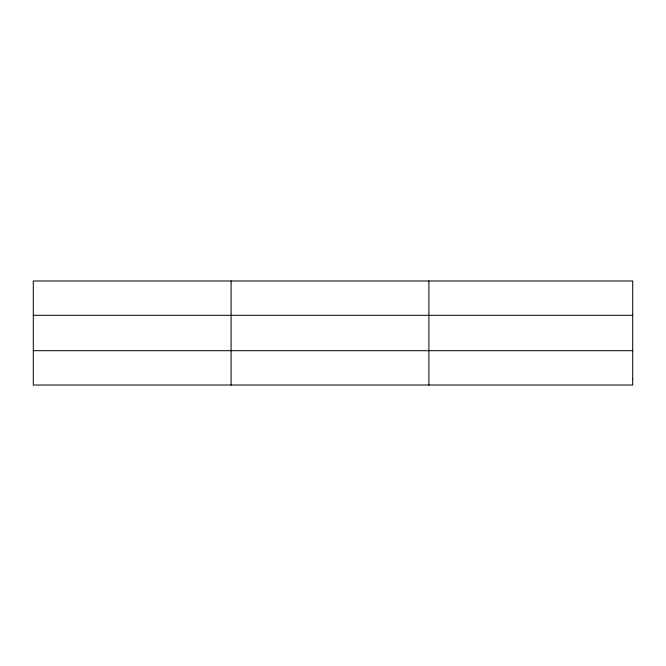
<?xml version="1.0" encoding="UTF-8"?>
<svg xmlns="http://www.w3.org/2000/svg" width="666" height="666" viewBox="0 0 666 666"><rect width="100%" height="100%" fill="white"/><g stroke="black" fill="none" stroke-linecap="round" stroke-linejoin="round"><path stroke-width="1" d="M231.102 385.023L231.102 280.977M428.904 385.023L428.904 280.977M33.3 315.309L632.7 315.309M33.3 350.691L632.7 350.691M632.7 379.295L632.7 385.023L33.3 385.023L33.3 280.977L632.7 280.977L632.7 379.295"/></g></svg>
